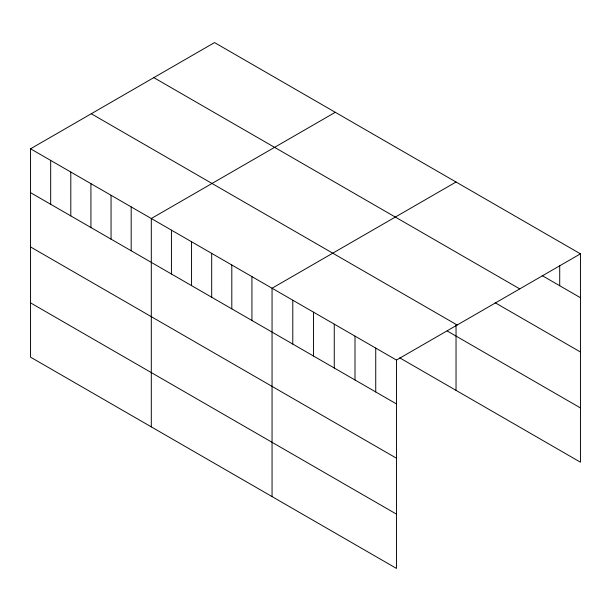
<?xml version="1.0" encoding="UTF-8"?>
<svg xmlns="http://www.w3.org/2000/svg" width="611" height="611" viewBox="0 0 611 611"><rect width="100%" height="100%" fill="white"/><g stroke="black" fill="none" stroke-linecap="round" stroke-linejoin="round"><path stroke-width="0.92" d="M30.55 148.801L396.47 360.062L396.47 568.421L30.55 357.16L30.55 148.801L214.53 42.579L580.45 253.84L580.45 462.199L399.686 357.832M335.286 112.294L151.307 218.517L151.307 426.875M456.035 182.017L272.055 288.232L272.055 496.59M396.47 360.062L580.45 253.84M542.171 275.607L580.45 297.71M153.819 77.635L519.74 288.896M495.116 302.72L580.45 351.989M91.26 113.745L457.181 325.014M447.183 330.971L580.45 407.919M30.55 192.664L396.47 403.924M30.55 246.951L396.47 458.212M30.55 302.873L396.47 514.134M559.714 265.709L559.714 285.734M456.035 324.899L456.035 390.368M375.734 348.094L375.734 391.957M354.999 336.119L354.999 379.981M334.263 324.151L334.263 368.013M313.527 312.175L313.527 356.037M292.791 300.207L292.791 344.069M251.931 276.615L251.931 320.477M231.806 264.998L231.806 308.861M211.681 253.374L211.681 297.236M191.556 241.757L191.556 285.62M171.431 230.141L171.431 274.003M131.182 206.9L131.182 250.762M111.049 195.276L111.049 239.145M90.924 183.659L90.924 227.521M70.8 172.042L70.8 215.904M50.675 160.418L50.675 204.288"/></g></svg>
